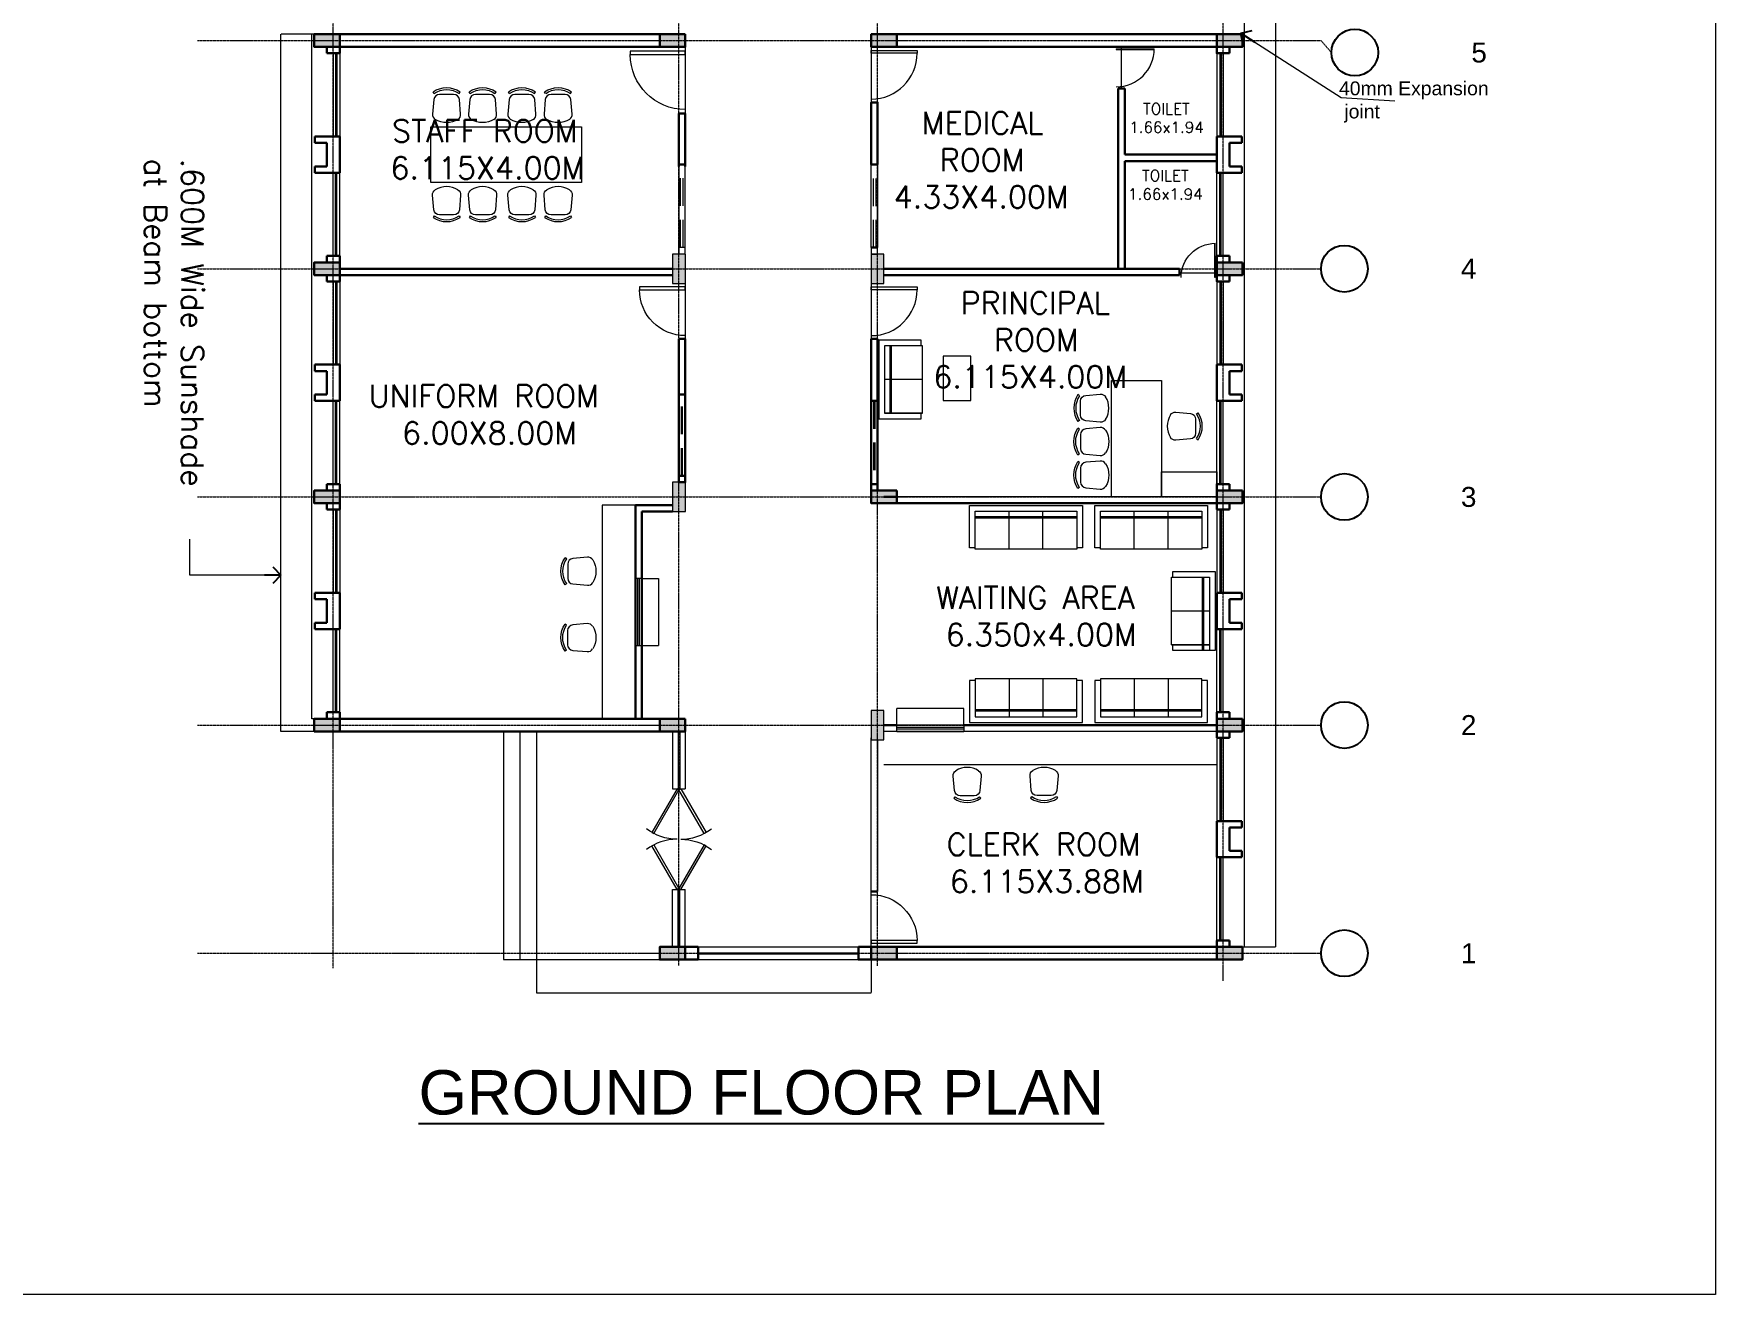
# Model space of a CAD drawing. Header units: metres. Extents: x 1545540 to 2027037, y 435419 to 693806.
# Drawn here: x 1571972 to 1602284, y 499814 to 522551 of the extents above; entities that cross this region are included whole.
import ezdxf

# ---------------------------------------------------------------- set-up
doc = ezdxf.new("R2010")
doc.units = ezdxf.units.M
doc.header["$LTSCALE"] = 1000
doc.linetypes.add('CENTER', pattern=[2, 1.25, -0.25, 0.25, -0.25])
doc.linetypes.add('DASHED', pattern=[0.75, 0.5, -0.25])
doc.layers.get('Defpoints').update_dxf_attribs({"lineweight": 18})
for name, color, linetype, lineweight in [('- WALL', 7, 'Continuous', 30), ('Col-Hatch', 9, 'Continuous', 13), ('coloum hatch', 254, 'Continuous', 9), ('Column', 252, 'Continuous', 30), ('dimension', 6, 'Continuous', 13), ('Door', 54, 'Continuous', 13), ('elevation', 1, 'Continuous', 13), ('Furniture', 13, 'Continuous', 13), ('grid', 21, 'CENTER', 15), ('Hidden', 1, 'DASHED', 18), ('Pool', 140, 'Continuous', 15), ('Stair', 2, 'Continuous', 15), ('Text-Grid', 1, 'Continuous', 25), ('Ventilator', 6, 'DASHED', 18), ('Wall', 7, 'Continuous', 30), ('wall l', 7, 'Continuous', 20), ('Window', 150, 'Continuous', 15), ('Window-Wall', 7, 'Continuous', 18)]:
    doc.layers.add(name, color=color, linetype=linetype, lineweight=lineweight)
doc.layers.add('text', color=7, linetype='Continuous')
doc.styles.add('dim-stylus bt', font='arial.ttf')
doc.styles.add('L120', font='simplex.shx', dxfattribs={"height": 1})
doc.styles.add('style1', font='')
doc.styles.get('style1').set_extended_font_data('Century Gothic')
doc.dimstyles.new('1      100 (big)', dxfattribs={"dimscale": 75, "dimtxt": 5, "dimasz": 3.5, "dimexe": 1.5, "dimexo": 2, "dimgap": 1, "dimtad": 0, "dimdec": 3, "dimlfac": 0.001, "dimzin": 0, "dimdsep": 46, "dimtxsty": 'dim-stylus bt', "dimblk": 'OBLIQUE', "dimcen": 0, "dimdle": 0.6, "dimclrd": 256, "dimclre": 7, "dimclrt": 256, "dimadec": 0, "dimazin": 0, "dimtfac": 0.7, "dimtdec": 3, "dimtofl": 0, "dimtmove": 1, "dimatfit": 3, "dimldrblk": 'OPEN90', "dimfxl": 0, "dimtolj": 1, "dimtzin": 0, "dimlwd": 15, "dimlwe": 15, "dimarcsym": 0})

# ---------------------------------------------------------------- blocks, each defined once
blk = doc.blocks.new('chair1')
for p, q in [((527, 224), (556, 243)), ((527, -224), (556, -243))]:
    blk.add_line(p, q)
blk.add_lwpolyline([(58, 204, -0.283804), (155, 253), (416, 230, -0.389031), (510, 127), (510, -127, -0.389031), (416, -230), (155, -253, -0.283804), (58, -204)], format="xyb")
for centre, radius, start, end in [((390, 0), 390, 148.3892, 211.6108), ((201, 0), 396, 325.6197, 34.3803), ((201, 0), 430, 325.6197, 34.3803)]:
    blk.add_arc(centre, radius, start, end)
blk = doc.blocks.new('t1')
at = {"layer": 'Furniture', "ltscale": 10000}
for points in [[(697340, 159031), (698240, 159031), (698240, 161131), (697340, 161131)], [(696340, 159481), (696340, 159031), (697340, 159031), (697340, 159481)]]:
    blk.add_lwpolyline(points, close=True, dxfattribs=at)
at = {"layer": 'Furniture', "ltscale": 10000, "xscale": -1, "rotation": 180}
blk.add_blockref('chair1', (698287, 160632), dxfattribs=at)
at = {"layer": 'Furniture', "ltscale": 10000, "xscale": -1}
blk.add_blockref('chair1', (697233, 160306), dxfattribs=at)
at = {"layer": 'Furniture', "ltscale": 10000}
for p in [(698287, 160029), (698287, 159425)]:
    blk.add_blockref('chair1', p, dxfattribs=at)
blk = doc.blocks.new('sofa1')
at = {"layer": 'Furniture'}
for p, q in [((1016, 0), (-1016, 0)), ((-1016, 0), (-1016, -762)), ((-914.4, -101.6), (-914.4, -787.4)), ((914.4, -101.6), (-914.4, -101.6)), ((-914.4, -203.2), (914.4, -203.2)), ((-914.4, -228.6), (914.4, -228.6)), ((-304.8, -787.4), (-304.8, -101.6)), ((304.8, -787.4), (304.8, -101.6)), ((914.4, -787.4), (914.4, -101.6)), ((1016, -762), (1016, 0)), ((-1016, -762), (-914.4, -762)), ((-914.4, -787.4), (914.4, -787.4)), ((914.4, -762), (1016, -762))]:
    blk.add_line(p, q, dxfattribs=at)
blk = doc.blocks.new('sde')
at = {"layer": 'Furniture', "ltscale": 10000}
for p, q in [((4179.177, 1070.741), (4178.415, 1070.741)), ((4178.415, 1070.741), (4178.415, 1069.318)), ((4178.517, 1070.639), (4178.517, 1069.318)), ((4179.203, 1070.639), (4178.517, 1070.639)), ((4178.618, 1069.318), (4178.618, 1070.639)), ((4178.644, 1069.318), (4178.644, 1070.639)), ((4179.177, 1070.639), (4179.177, 1070.741)), ((4179.203, 1069.42), (4179.203, 1070.639)), ((4179.203, 1070.03), (4178.517, 1070.03)), ((4179.203, 1069.42), (4178.517, 1069.42)), ((4178.517, 1069.42), (4179.203, 1069.42)), ((4179.177, 1069.318), (4179.177, 1069.42)), ((4178.415, 1069.318), (4179.177, 1069.318))]:
    blk.add_line(p, q, dxfattribs=at)
blk = doc.blocks.new('_Oblique')
at = {"color": 0, "linetype": 'ByBlock', "lineweight": -2}
blk.add_line((-0.5, -0.5), (0.5, 0.5), dxfattribs=at)
blk = doc.blocks.new('_Open90')
at = {"color": 0, "linetype": 'ByBlock', "lineweight": -2}
for p, q in [((0, 0), (-1, 0)), ((-0.5, 0.5), (0, 0)), ((0, 0), (-0.5, -0.5))]:
    blk.add_line(p, q, dxfattribs=at)
blk = doc.blocks.new('CC')
at = {"layer": 'Col-Hatch', "ltscale": 0.05}
blk.add_hatch(color=256, dxfattribs=at).paths.add_polyline_path([(4078.606, 341.328), (4078.606, 341.098), (4079.066, 341.098), (4079.066, 341.328)])
at = {"layer": 'Column'}
blk.add_lwpolyline([(4078.606, 341.328), (4079.066, 341.328), (4079.066, 341.098), (4078.606, 341.098)], close=True, dxfattribs=at)
blk = doc.blocks.new('Door - Left Hung 36 in.')
blk.add_lwpolyline([(0.8, -1.3), (0, 0), (31.2, 18), (31.9, 16.7)], close=True)
blk.add_arc((0, 0), 36, 0, 37.3101)
blk = doc.blocks.new('gd')
at = {"layer": 'Door', "ltscale": 0.05}
blk.add_line((526.222, -408.628), (526.222, -407.428), dxfattribs=at)
blk.add_lwpolyline([(526.222, -408.551), (525.231, -408.551), (525.231, -408.491), (526.222, -408.491), (526.222, -408.551)], dxfattribs=at)
blk.add_arc((526.222, -408.491), 0.992, 90, 180, dxfattribs=at)
blk = doc.blocks.new('DFG')
at = {"layer": 'Col-Hatch', "ltscale": 0.05}
blk.add_hatch(color=256, dxfattribs=at).paths.add_polyline_path([(3557.561, -332.074), (3557.561, -332.304), (3557.031, -332.304), (3557.031, -332.074)])
blk.add_lwpolyline([(3557.561, -332.074), (3557.561, -332.304), (3557.031, -332.304), (3557.031, -332.074), (3557.561, -332.074)], dxfattribs=at)
blk = doc.blocks.new('RH 1200')
for p, q in [((21, 0), (21, 43.3)), ((21.7, 0), (21.7, 43.3)), ((21.7, 0), (21, 0))]:
    blk.add_line(p, q)
at = {"extrusion": (0, 0, -1)}
blk.add_ellipse((21.7, 0), major_axis=(-30.6, 30.6), ratio=1, start_param=5.497787, end_param=7.068583, dxfattribs=at)
blk = doc.blocks.new('DRF')
at = {"layer": 'Door', "ltscale": 20}
blk.add_line((620.912, -398.163), (620.912, -397.263), dxfattribs=at)
at = {"layer": 'Door', "ltscale": 20, "xscale": 0.0190499999955591, "yscale": 0.0190499999955591, "zscale": 0.0190499999955591, "rotation": 90}
blk.add_blockref('RH 1200', (621.027, -397.713), dxfattribs=at)
blk = doc.blocks.new('s2')
at = {"layer": 'Furniture'}
for p, q in [((703165, 162248), (703850, 162248)), ((703165, 162248), (703165, 161029)), ((703850, 162248), (703165, 162248)), ((703952, 162350), (703190, 162350)), ((703190, 162350), (703190, 162248)), ((703723, 162248), (703723, 161029)), ((703749, 162248), (703749, 161029)), ((703850, 161029), (703850, 162248)), ((703952, 160927), (703952, 162350)), ((703165, 161639), (703850, 161639)), ((703165, 161029), (703850, 161029)), ((703190, 161029), (703190, 160927)), ((703190, 160927), (703952, 160927))]:
    blk.add_line(p, q, dxfattribs=at)

msp = doc.modelspace()

# ---------------------------------------------------------------- linework, layer by layer
at = {"layer": '- WALL'}
for p, q in [((1577488.0942, 522540.995), (1583488.0946, 522540.995)), ((1577488.0942, 522540.995), (1583488.0946, 522540.995)), ((1577488.0942, 522310.995), (1583488.0946, 522310.995)), ((1577488.0942, 522310.995), (1583488.0946, 522310.995)), ((1591522.0952, 518310.9947), (1591522.0952, 521558.5428)), ((1591637.0952, 520368.5187), (1591637.0952, 521558.5428)), ((1583603.0946, 520156.7708), (1583603.0946, 521110.9949)), ((1583718.0946, 521110.9949), (1583603.0946, 521110.9949)), ((1583718.0946, 520156.7708), (1583718.0946, 521110.9949)), ((1577038.0941, 520580.9949), (1577038.0941, 520695.9949)), ((1577038.0941, 520695.9949), (1577488.0942, 520695.9949)), ((1577038.0941, 520580.9949), (1577258.0941, 520580.9949)), ((1577258.0941, 520155.9949), (1577258.0941, 520580.9949)), ((1577488.0942, 520040.9948), (1577488.0942, 520695.9949)), ((1593298.0953, 520040.9948), (1593298.0953, 520695.9949)), ((1593748.0954, 520695.9949), (1593298.0953, 520695.9949)), ((1593528.0954, 520155.9949), (1593528.0954, 520580.9949)), ((1593748.0954, 520580.9949), (1593528.0954, 520580.9949)), ((1593748.0954, 520580.9949), (1593748.0954, 520695.9949)), ((1583603.0946, 520191.7708), (1583718.0946, 520191.7708)), ((1583603.0946, 520191.7708), (1583718.0946, 520191.7708)), ((1591637.0952, 518310.9947), (1591637.0952, 520253.471)), ((1577038.0941, 520040.9948), (1577038.0941, 520155.9949)), ((1577258.0941, 520155.9949), (1577038.0941, 520155.9949)), ((1577488.0942, 520040.9948), (1577038.0941, 520040.9948)), ((1593298.0953, 520040.9948), (1593748.0954, 520040.9948)), ((1593528.0954, 520155.9949), (1593748.0954, 520155.9949)), ((1593748.0954, 520040.9948), (1593748.0954, 520155.9949)), ((1577258.0941, 518195.9947), (1577258.0941, 518080.9947)), ((1577488.0942, 518080.9947), (1577258.0941, 518080.9947)), ((1577488.0942, 518310.9947), (1583488.0946, 518310.9947)), ((1577488.0942, 518195.9947), (1583488.0946, 518195.9947)), ((1577488.0942, 518195.9947), (1577488.0942, 518080.9947)), ((1587068.0949, 515925.9945), (1587068.0949, 517045.9946)), ((1577488.0942, 516580.9946), (1577038.0941, 516580.9946)), ((1577038.0941, 516465.9946), (1577038.0941, 516580.9946)), ((1577488.0942, 516580.9946), (1577488.0942, 515925.9945)), ((1593298.0953, 515925.9945), (1593298.0953, 516580.9946)), ((1593748.0954, 516580.9946), (1593298.0953, 516580.9946)), ((1593748.0954, 516465.9946), (1593748.0954, 516580.9946)), ((1577258.0941, 516465.9946), (1577038.0941, 516465.9946)), ((1577258.0941, 516465.9946), (1577258.0941, 516040.9945)), ((1593528.0954, 516040.9945), (1593528.0954, 516465.9946)), ((1593748.0954, 516465.9946), (1593528.0954, 516465.9946)), ((1577038.0941, 516040.9945), (1577258.0941, 516040.9945)), ((1577038.0941, 515925.9945), (1577038.0941, 516040.9945)), ((1577038.0941, 515925.9945), (1577488.0942, 515925.9945)), ((1593298.0953, 515925.9945), (1593748.0954, 515925.9945)), ((1593528.0954, 516040.9945), (1593748.0954, 516040.9945)), ((1593748.0954, 515925.9945), (1593748.0954, 516040.9945)), ((1577258.0941, 514425.9944), (1577258.0941, 514310.9944)), ((1577258.0941, 514425.9944), (1577488.0942, 514425.9944)), ((1577488.0942, 514425.9944), (1577488.0942, 514310.9944)), ((1587528.0949, 514310.9944), (1587298.0949, 514310.9944)), ((1587528.0949, 514195.9944), (1587298.0949, 514195.9944)), ((1577258.0941, 514080.9944), (1577258.0941, 513965.9944)), ((1577488.0942, 513965.9944), (1577258.0941, 513965.9944)), ((1577488.0942, 514080.9944), (1577488.0942, 513965.9944)), ((1593298.0953, 514080.9944), (1587528.0949, 514080.9944)), ((1593298.0953, 514080.9944), (1593298.0953, 513965.9944)), ((1593298.0953, 513965.9944), (1593528.0954, 513965.9944)), ((1593528.0954, 514080.9944), (1593528.0954, 513965.9944)), ((1577488.0942, 512465.9943), (1577038.0941, 512465.9943)), ((1577038.0941, 512350.9943), (1577038.0941, 512465.9943)), ((1577258.0941, 512350.9943), (1577038.0941, 512350.9943)), ((1577258.0941, 512350.9943), (1577258.0941, 511925.9942)), ((1577488.0942, 512465.9943), (1577488.0942, 511810.9942)), ((1593298.0953, 512465.9943), (1593298.0953, 511810.9942)), ((1593298.0953, 512465.9943), (1593748.0954, 512465.9943)), ((1593528.0954, 512350.9943), (1593528.0954, 511925.9942)), ((1593528.0954, 512350.9943), (1593748.0954, 512350.9943)), ((1593748.0954, 512350.9943), (1593748.0954, 512465.9943)), ((1577038.0941, 511925.9942), (1577258.0941, 511925.9942)), ((1577038.0941, 511810.9942), (1577038.0941, 511925.9942)), ((1577038.0941, 511810.9942), (1577488.0942, 511810.9942)), ((1593748.0954, 511810.9942), (1593298.0953, 511810.9942)), ((1593748.0954, 511925.9942), (1593528.0954, 511925.9942)), ((1593748.0954, 511810.9942), (1593748.0954, 511925.9942)), ((1577258.0941, 510310.9941), (1577258.0941, 510195.9941)), ((1577258.0941, 510310.9941), (1577488.0942, 510310.9941)), ((1577488.0942, 510310.9941), (1577488.0942, 510195.9941)), ((1583258.0946, 510195.9941), (1577488.0942, 510195.9941)), ((1593298.0953, 510310.9941), (1593298.0953, 510195.9941)), ((1593528.0954, 510310.9941), (1593298.0953, 510310.9941)), ((1593528.0954, 510310.9941), (1593528.0954, 510195.9941)), ((1583488.0946, 509965.9941), (1577488.0942, 509965.9941)), ((1587528.0949, 510080.9941), (1587298.0949, 510080.9941)), ((1593298.0953, 510080.9941), (1588738.095, 510080.9941)), ((1593298.0953, 509850.9941), (1593298.0953, 509965.9941)), ((1593528.0954, 509850.9941), (1593528.0954, 509965.9941)), ((1593528.0954, 509850.9941), (1593298.0953, 509850.9941)), ((1593298.0953, 507695.9939), (1593298.0953, 508350.994)), ((1593748.0954, 508350.994), (1593298.0953, 508350.994)), ((1593748.0954, 508350.994), (1593748.0954, 508235.994)), ((1593528.0954, 507810.9939), (1593528.0954, 508235.994)), ((1593748.0954, 508235.994), (1593528.0954, 508235.994)), ((1593528.0954, 507810.9939), (1593748.0954, 507810.9939)), ((1593748.0954, 507810.9939), (1593748.0954, 507695.9939)), ((1593298.0953, 507695.9939), (1593748.0954, 507695.9939)), ((1583718.0946, 506080.9938), (1583718.0946, 505850.9938)), ((1587068.0949, 506080.9938), (1587068.0949, 505850.9938)), ((1587068.0949, 506080.9938), (1587298.0949, 506080.9938)), ((1593298.0953, 506080.9938), (1593298.0953, 506195.9938)), ((1593298.0953, 506195.9938), (1593528.0954, 506195.9938)), ((1587068.0949, 505850.9938), (1587298.0949, 505850.9938))]:
    msp.add_line(p, q, dxfattribs=at)
at = {"layer": '- WALL', "ltscale": 0.05}
for p, q in [((1587298.0949, 522540.995), (1593298.0953, 522540.995)), ((1587298.0949, 522310.995), (1593298.0953, 522310.995)), ((1591637.0952, 520368.5187), (1593298.0953, 520368.5187)), ((1591637.0952, 520253.471), (1593298.0953, 520253.471)), ((1587068.0949, 517045.9946), (1587183.0949, 517045.9946)), ((1587068.0949, 515925.9945), (1587068.0949, 514425.9944)), ((1587183.0949, 515925.9945), (1587183.0949, 514425.9944)), ((1593298.0953, 506080.9938), (1587298.0949, 506080.9938)), ((1593528.0954, 506195.9938), (1593528.0954, 506080.9938)), ((1593298.0953, 505850.9938), (1587298.0949, 505850.9938))]:
    msp.add_line(p, q, dxfattribs=at)
at = {"layer": '- WALL'}
for points in [[(1577258.0941, 522195.995), (1577488.0942, 522195.995), (1577488.0942, 522310.995), (1577258.0941, 522310.995)], [(1593528.0954, 522195.995), (1593298.0953, 522195.995), (1593298.0953, 522310.995), (1593528.0954, 522310.995)], [(1587183.0949, 520190.9949), (1587068.0949, 520190.9949), (1587068.0949, 521310.9949), (1587183.0949, 521310.9949)], [(1577258.0941, 518540.9947), (1577488.0942, 518540.9947), (1577488.0942, 518425.9947), (1577258.0941, 518425.9947)], [(1593528.0954, 518540.9947), (1593298.0954, 518540.9947), (1593298.0954, 518425.9947), (1593528.0954, 518425.9947)], [(1593528.0954, 518080.9947), (1593298.0953, 518080.9947), (1593298.0953, 518195.9947), (1593528.0954, 518195.9947)], [(1593528.0954, 514425.9944), (1593298.0953, 514425.9944), (1593298.0953, 514310.9944), (1593528.0954, 514310.9944)], [(1583948.0946, 506080.9938), (1583718.0946, 506080.9938), (1583718.0946, 505850.9938), (1583948.0946, 505850.9938)], [(1586838.0949, 506080.9938), (1587068.0949, 506080.9938), (1587068.0949, 505850.9938), (1586838.0949, 505850.9938)]]:
    msp.add_lwpolyline(points, close=True, dxfattribs=at)
at = {"layer": '- WALL', "ltscale": 0.05}
for points in [[(1583718.0946, 514575.9944), (1583603.0946, 514575.9944), (1583603.0946, 517045.9946), (1583718.0946, 517045.9946)], [(1583718.0946, 514575.9944), (1583603.0946, 514575.9944), (1583603.0946, 514460.9944), (1583717.9372, 514460.9944)], [(1587183.0949, 514425.9944), (1587068.0949, 514425.9944), (1587068.0949, 514310.9944), (1587182.9375, 514310.9944)]]:
    msp.add_lwpolyline(points, close=True, dxfattribs=at)
at = {"layer": 'Defpoints', "ltscale": 50}
msp.add_lwpolyline([(1602283.9537, 499814.1275), (1549136.7195, 499814.1275), (1549136.7195, 578443.0533), (1602283.9537, 578443.0533)], close=True, dxfattribs=at)
at = {"layer": 'Furniture', "ltscale": 10000}
for p, q in [((1582218.0945, 514045.9944), (1582218.0945, 510195.9941)), ((1582818.0946, 514045.9944), (1582218.0945, 514045.9944)), ((1582218.0945, 510195.9941), (1582818.0946, 510195.9941)), ((1593298.0953, 509365.9941), (1587298.0949, 509365.9941))]:
    msp.add_line(p, q, dxfattribs=at)
for points in [[(1579130.5943, 520868.4949), (1581845.5945, 520868.4949), (1581845.5945, 519868.4948), (1579130.5943, 519868.4948)], [(1588367.0722, 516733.5654), (1588367.0722, 515933.5654), (1588867.0722, 515933.5654), (1588867.0722, 516733.5654)]]:
    msp.add_lwpolyline(points, close=True, dxfattribs=at)
at = {"layer": 'grid', "ltscale": 0.01}
for p, q in [((1577373.0957, 505697.7037), (1577373.0957, 574548.6438)), ((1583603.0956, 505742.5033), (1583603.0956, 574548.6438)), ((1587183.0955, 505737.7037), (1587183.0955, 574548.6438)), ((1593413.0954, 505467.7037), (1593413.0954, 574548.6438)), ((1574925.0496, 522425.9935), (1595175.7731, 522425.9935)), ((1595175.7731, 522425.9935), (1595364.1385, 522210.2947)), ((1574925.0496, 518310.9935), (1595175.7731, 518310.9935)), ((1574925.0496, 514195.9936), (1595175.7731, 514195.9936)), ((1574925.0496, 510080.9937), (1595175.7731, 510080.9937)), ((1574925.0496, 505965.9938), (1595175.7731, 505965.9938))]:
    msp.add_line(p, q, dxfattribs=at)
at = {"layer": 'Hidden', "color": 1, "ltscale": 0.005}
for p, q in [((1594358.0955, 563730.9981), (1594358.0954, 506080.9938)), ((1577258.0941, 522540.995), (1576428.0941, 522540.995)), ((1576428.0941, 509965.9941), (1576428.0941, 522540.995)), ((1577028.0941, 509965.9941), (1576428.0941, 509965.9941)), ((1581038.0944, 509965.9941), (1581038.0944, 505250.9937)), ((1593758.0954, 506080.9938), (1594358.0954, 506080.9938)), ((1587068.0949, 505850.9938), (1587068.0949, 505250.9937)), ((1581038.0944, 505250.9937), (1587068.0949, 505250.9937))]:
    msp.add_line(p, q, dxfattribs=at)
at = {"layer": 'Pool', "ltscale": 0.05}
for p, q in [((1582933.0946, 512725.9943), (1582818.0946, 512725.9943)), ((1582933.0946, 512725.9943), (1583233.0946, 512725.9943)), ((1583233.0946, 512725.9943), (1583233.0946, 511515.9942)), ((1582818.0946, 511515.9942), (1582933.0946, 511515.9942)), ((1582933.0946, 511515.9942), (1583233.0946, 511515.9942)), ((1587528.0949, 510080.9941), (1587528.0949, 510380.9941)), ((1588738.095, 510380.9941), (1587528.0949, 510380.9941)), ((1588738.095, 510080.9941), (1588738.095, 510380.9941))]:
    msp.add_line(p, q, dxfattribs=at)
at = {"layer": 'Stair'}
for p, q in [((1580438.0944, 509965.9941), (1580438.0944, 505850.9938)), ((1580738.0944, 509965.9941), (1580738.0944, 505850.9938)), ((1581038.0944, 509965.9941), (1581038.0944, 505850.9938)), ((1580438.0944, 505850.9938), (1583488.0946, 505850.9938))]:
    msp.add_line(p, q, dxfattribs=at)
at = {"layer": 'Text-Grid'}
for centre in [(1595785.1503, 522210.2947), (1595596.7849, 518310.9935), (1595596.7849, 514195.9936), (1595596.7849, 510080.9937), (1595596.7849, 505965.9938)]:
    msp.add_circle(centre, 421.0118, dxfattribs=at)
at = {"layer": 'Ventilator'}
for p, q in [((1583631.7663, 518692.9358), (1583631.7663, 520192.936)), ((1583681.7663, 518692.9358), (1583681.7663, 520192.936)), ((1587108.0949, 518690.9947), (1587108.0949, 520190.9949)), ((1587158.0949, 518690.9947), (1587158.0949, 520190.9949)), ((1583647.0298, 514575.9944), (1583647.0298, 516040.9945)), ((1583669.577, 514575.9944), (1583669.577, 516040.9945)), ((1587112.0301, 515925.9945), (1587112.0301, 514425.9944)), ((1587134.5773, 515925.9945), (1587134.5773, 514425.9944))]:
    msp.add_line(p, q, dxfattribs=at)
at = {"layer": 'Wall', "ltscale": 0.05}
for p, q in [((1591522.0952, 521558.5428), (1591637.0952, 521558.5428)), ((1592623.0953, 518310.9947), (1587298.0949, 518310.9947)), ((1592623.0953, 518195.9947), (1587298.0949, 518195.9947)), ((1592623.0953, 518310.9947), (1592623.0953, 518195.9947)), ((1587183.0949, 517045.9946), (1587183.0949, 515925.9945)), ((1583718.0946, 516040.9945), (1583603.0946, 516040.9945)), ((1587068.0949, 515925.9945), (1587183.0949, 515925.9945)), ((1583488.0946, 514045.9944), (1582818.0946, 514045.9944)), ((1582818.0946, 514045.9944), (1582818.0946, 510195.9941)), ((1583488.0946, 513930.9944), (1582933.0946, 513930.9944)), ((1582933.0946, 513930.9944), (1582933.0946, 510195.9941)), ((1587183.0949, 507080.9939), (1587068.0949, 507080.9939))]:
    msp.add_line(p, q, dxfattribs=at)
at = {"layer": 'Wall'}
for p, q in [((1587183.0949, 520190.9949), (1587068.0949, 520190.9949)), ((1587183.0949, 518690.9947), (1587068.0949, 518690.9947))]:
    msp.add_line(p, q, dxfattribs=at)
at = {"layer": 'wall l', "ltscale": 0.05}
for p, q in [((1583603.0946, 518691.7707), (1583603.0946, 518576.7707)), ((1583718.0946, 518690.9947), (1583603.0946, 518690.9947)), ((1583718.0946, 518575.9947), (1583718.0946, 518690.9947))]:
    msp.add_line(p, q, dxfattribs=at)
for points in [[(1587183.0949, 518690.9947), (1587068.0949, 518690.9947), (1587068.0949, 518575.9947), (1587183.0949, 518575.9947)], [(1587183.0949, 514425.9944), (1587068.0949, 514425.9944), (1587068.0949, 514310.9944), (1587183.0949, 514310.9944)]]:
    msp.add_lwpolyline(points, close=True, dxfattribs=at)
at = {"layer": 'Window', "ltscale": 0.05}
for p, q in [((1577412.5091, 522195.995), (1577412.5091, 520695.9949)), ((1577435.0563, 522195.995), (1577435.0563, 520695.9949)), ((1593351.1332, 522195.995), (1593351.1332, 520695.9949)), ((1593373.6804, 522195.995), (1593373.6804, 520695.9949)), ((1577412.5091, 518540.9947), (1577412.5091, 520040.9948)), ((1577435.0563, 518540.9947), (1577435.0563, 520040.9948)), ((1593351.1332, 518540.9947), (1593351.1332, 520040.9948)), ((1593373.6804, 518540.9947), (1593373.6804, 520040.9948)), ((1577412.5091, 518080.9947), (1577412.5091, 516580.9946)), ((1577435.0563, 518080.9947), (1577435.0563, 516580.9946)), ((1593351.1332, 518080.9947), (1593351.1332, 516580.9946)), ((1593373.6804, 518080.9947), (1593373.6804, 516580.9946)), ((1577412.5091, 514425.9944), (1577412.5091, 515925.9945)), ((1577435.0563, 514425.9944), (1577435.0563, 515925.9945)), ((1593351.1332, 514425.9944), (1593351.1332, 515925.9945)), ((1593373.6804, 514425.9944), (1593373.6804, 515925.9945)), ((1577412.5091, 513965.9944), (1577412.5091, 512465.9943)), ((1577435.0563, 513965.9944), (1577435.0563, 512465.9943)), ((1593351.1332, 513965.9944), (1593351.1332, 512465.9943)), ((1593373.6804, 513965.9944), (1593373.6804, 512465.9943)), ((1582857.2685, 512725.9943), (1582857.2685, 511515.9942)), ((1582888.6482, 512725.9943), (1582888.6482, 511515.9942)), ((1577412.5091, 510310.9941), (1577412.5091, 511810.9942)), ((1577435.0563, 510310.9941), (1577435.0563, 511810.9942)), ((1593351.1332, 510310.9941), (1593351.1332, 511810.9942)), ((1593373.6804, 510310.9941), (1593373.6804, 511810.9942)), ((1583488.0946, 509965.9941), (1583488.0946, 508933.494)), ((1583587.4048, 509965.9941), (1583587.4048, 508933.494)), ((1583621.4168, 509965.9941), (1583621.4168, 508933.494)), ((1583718.0946, 509965.9941), (1583718.0946, 508933.494)), ((1588738.095, 510039.0753), (1587528.0949, 510039.0753)), ((1588738.095, 510007.6957), (1587528.0949, 510007.6957)), ((1593351.1332, 509850.9941), (1593351.1332, 508350.994)), ((1593373.6804, 509850.9941), (1593373.6804, 508350.994)), ((1583488.0946, 508933.494), (1583718.0946, 508933.494)), ((1593351.1332, 506195.9938), (1593351.1332, 507695.9939)), ((1593373.6804, 506195.9938), (1593373.6804, 507695.9939)), ((1583488.0946, 507113.4939), (1583718.0946, 507113.4939)), ((1583488.0946, 506080.9938), (1583488.0946, 507113.4939)), ((1583587.4048, 506080.9938), (1583587.4048, 507113.4939)), ((1583621.4168, 506080.9938), (1583621.4168, 507113.4939)), ((1583718.0946, 506080.9938), (1583718.0946, 507113.4939)), ((1583948.0946, 505976.4385), (1586838.0949, 505976.4385)), ((1583948.0946, 505955.5491), (1586838.0949, 505955.5491))]:
    msp.add_line(p, q, dxfattribs=at)
at = {"layer": 'Window-Wall'}
for p, q in [((1593798.0954, 506080.9938), (1593798.0954, 563730.9981)), ((1576988.0941, 510195.9941), (1576988.0941, 522540.995)), ((1577373.0941, 522195.995), (1577373.0941, 520695.9949)), ((1577488.0942, 522195.995), (1577488.0942, 520695.9949)), ((1593298.0953, 522195.995), (1593298.0953, 520695.9949)), ((1593413.0954, 522195.995), (1593413.0954, 520695.9949)), ((1583603.0946, 520191.7708), (1583603.0946, 518691.7707)), ((1583718.0946, 518691.7707), (1583718.0946, 520191.7708)), ((1587068.0949, 518690.9947), (1587068.0949, 520190.9949)), ((1587183.0949, 520190.9949), (1587183.0949, 518690.9947)), ((1577373.0941, 518540.9947), (1577373.0941, 520040.9948)), ((1577488.0942, 518540.9947), (1577488.0942, 520040.9948)), ((1593298.0954, 518540.9947), (1593298.0953, 520040.9948)), ((1593413.0954, 518540.9947), (1593413.0954, 520040.9948)), ((1577373.0941, 518080.9947), (1577373.0941, 516580.9946)), ((1577488.0942, 518080.9947), (1577488.0942, 516580.9946)), ((1593298.0953, 518080.9947), (1593298.0953, 516580.9946)), ((1593413.0954, 518080.9947), (1593413.0954, 516580.9946)), ((1577373.0941, 514425.9944), (1577373.0941, 515925.9945)), ((1577488.0942, 514425.9944), (1577488.0942, 515925.9945)), ((1593298.0953, 514425.9944), (1593298.0953, 515925.9945)), ((1593413.0954, 514425.9944), (1593413.0954, 515925.9945)), ((1593298.0953, 514195.9944), (1587528.0949, 514195.9944)), ((1577373.0941, 513965.9944), (1577373.0941, 512465.9943)), ((1577488.0942, 513965.9944), (1577488.0942, 512465.9943)), ((1593298.0953, 513965.9944), (1593298.0953, 512465.9943)), ((1593413.0954, 513965.9944), (1593413.0954, 512465.9943)), ((1582818.0946, 511515.9942), (1582818.0946, 512725.9943)), ((1582933.0946, 512725.9943), (1582933.0946, 511515.9942)), ((1577373.0941, 510310.9941), (1577373.0941, 511810.9942)), ((1577488.0942, 510310.9941), (1577488.0942, 511810.9942)), ((1593298.0953, 510310.9941), (1593298.0953, 511810.9942)), ((1593413.0954, 510310.9941), (1593413.0954, 511810.9942)), ((1577258.0941, 510195.9941), (1576988.0941, 510195.9941)), ((1593298.0953, 509965.9941), (1587298.0949, 509965.9941)), ((1587528.0949, 509965.9941), (1587528.0949, 510080.9941)), ((1588738.095, 510080.9941), (1587528.0949, 510080.9941)), ((1587528.0949, 509965.9941), (1588738.095, 509965.9941)), ((1588738.095, 510080.9941), (1588738.095, 509965.9941)), ((1587068.0949, 507080.9939), (1587068.0949, 509850.9941)), ((1587183.0949, 509815.9941), (1587183.0949, 507080.9939)), ((1593298.0953, 509850.9941), (1593298.0953, 508350.994)), ((1593413.0954, 509850.9941), (1593413.0954, 508350.994)), ((1593298.0953, 506195.9938), (1593298.0953, 507695.9939)), ((1593413.0954, 506195.9938), (1593413.0954, 507695.9939)), ((1583948.0946, 506080.9938), (1586838.0949, 506080.9938)), ((1593528.0954, 506080.9938), (1593798.0954, 506080.9938)), ((1583948.0946, 505850.9938), (1586838.0949, 505850.9938))]:
    msp.add_line(p, q, dxfattribs=at)

# ---------------------------------------------------------------- block references
at = {"layer": '- WALL', "xscale": -1000.000075497873, "yscale": 1000.000075497873, "zscale": 1000.000075497873}
msp.add_blockref('sde', (5771683.8525, -557891.2767), dxfattribs=at)
at = {"layer": 'coloum hatch', "ltscale": 0.05, "xscale": -1000.000075497873, "yscale": 1000.000075497873, "zscale": 1000.000075497873}
for p in [(5656094.4219, 181212.8604), (5662324.4224, 181212.8604), (5666134.4227, 181212.8604), (5672364.4232, 181212.8604), (5656094.4219, 177097.8601), (5672364.4232, 177097.8601), (5656094.4219, 172982.8598), (5666134.4227, 172982.8598), (5672364.4232, 172982.8598), (5656094.4219, 168867.8595), (5662324.4224, 168867.8595), (5672364.4232, 168867.8595), (5662324.4224, 164752.8592), (5666134.4227, 164752.8592), (5672364.4232, 164752.8592)]:
    msp.add_blockref('CC', p, dxfattribs=at)
at = {"layer": 'coloum hatch', "xscale": -1000.000075497873, "yscale": 1000.000075497873, "zscale": 1000.000075497873, "rotation": 90}
for p in [(1251414.185, 4075607.4618), (1254994.1852, 4075607.4618), (1251414.185, 4071492.4615), (1254994.1852, 4067377.4612)]:
    msp.add_blockref('DFG', p, dxfattribs=at)
at = {"layer": 'Door'}
for name, p, xscale, yscale, zscale, rotation in [('gd', (1057495.7608, 113682.6258), -1000.000075497873, 1000.000075497873, 1000.000075497873, 180), ('gd', (2025586.7065, 181787.3539), 833.3333964125426, 833.3333964125426, 833.3333964125426, 180.0000000149061), ('gd', (1145199.483, 177522.3536), -833.3333964125426, 833.3333964128836, 833.3333964128999, 180), ('gd', (2025586.7065, 177522.3536), 833.3333964125426, 833.3333964125426, 833.3333964125426, 180.0000000149061), ('Door - Left Hung 36 in.', (1583570.2578, 508933.494), -25.27777967965519, 25.27777968698799, 25.27777968549672, 90), ('Door - Left Hung 36 in.', (1583635.9314, 508933.494), 25.27777967965519, 25.27777967965519, 25.27777967965519, 270), ('Door - Left Hung 36 in.', (1583570.2578, 507113.4939), 25.27777967965519, 25.27777967965519, 25.27777967965519, 90), ('Door - Left Hung 36 in.', (1583635.9314, 507113.4939), -25.27777967965519, 25.27777968698799, 25.27777968549672, 270), ('gd', (2025586.7065, 846604.6349), -833.3333964125426, 833.3333964128836, 833.3333964128999, 359.9999999850938)]:
    msp.add_blockref(name, p, dxfattribs=dict(at, xscale=xscale, yscale=yscale, zscale=zscale, rotation=rotation))
at = {"layer": 'elevation'}
for p, xscale, yscale, zscale, rotation in [((2109006.6264, 853361.3502), -833.3333963916242, 833.3333963916242, 833.3333963915359, 1.482014511111629e-08), ((1891245.6219, 983920.9899), 750.0000567525527, 750.0000567525527, 750.0000567525527, 269.9999999851312)]:
    msp.add_blockref('DRF', p, dxfattribs=dict(at, xscale=xscale, yscale=yscale, zscale=zscale, rotation=rotation))
at = {"layer": 'Furniture', "ltscale": 10000, "xscale": -1}
for name, p, rotation in [('chair1', (1579415.3018, 520945.9353), 270), ('chair1', (1580063.6276, 520945.9353), 270), ('chair1', (1580772.9448, 520945.9353), 270), ('chair1', (1581424.3741, 520945.9353), 270), ('sofa1', (1589857.9016, 514041.0637), 359.9999997915592), ('sofa1', (1592115.4491, 514041.0637), 359.9999997915592)]:
    msp.add_blockref(name, p, dxfattribs=dict(at, rotation=rotation))
at = {"layer": 'Furniture', "ltscale": 10000}
for name, p, rotation in [('chair1', (1579415.3018, 519791.0544), 270), ('chair1', (1580063.6276, 519791.0544), 270), ('chair1', (1580772.9448, 519791.0544), 270), ('chair1', (1581424.3741, 519791.0544), 270), ('sofa1', (1589857.9016, 510125.9508), 180.0000002084408), ('sofa1', (1592115.4491, 510125.9508), 180.0000002084408), ('chair1', (1588798.8845, 509316.7374, 2.5774), 270), ('chair1', (1590184.3514, 509318.2404, 1.5464), 270)]:
    msp.add_blockref(name, p, dxfattribs=dict(at, rotation=rotation))
at = {"layer": 'Furniture', "rotation": 180}
msp.add_blockref('s2', (2291160.1271, 677951.2572), dxfattribs=at)
at = {"layer": 'Furniture', "ltscale": 10000, "xscale": -1}
for p in [(1582107.293, 512855.4072, 1.5464), (1582105.7899, 511658.0983, 2.5774)]:
    msp.add_blockref('chair1', p, dxfattribs=at)
at = {"layer": 'Window-Wall', "xscale": -1}
msp.add_blockref('t1', (2289638.5211, 355164.9767), dxfattribs=at)

# ---------------------------------------------------------------- texts
at = {"layer": 'text', "attachment_point": 1, "style": 'L120'}
for s, insert, char_height, width, rotation in [('{\\fArial|b0|i0|c0|p34;40mm Expansion\\P joint}', (1595499.5293, 521688.934), 250.000019, 4832.064408, 0.00000001), ('\\pi806.51;{\\Fromans|c0;  MEDICAL\\P\\pi1406.5; ROOM\\P\\pi301.75;  4.33X4.00M}', (1586624.7492, 521139.1273), 400.00003, 4832.064408, 0.00000001), ('\\pi1703.9;{\\Fromans|c0;TOILET\\P\\pi1451.5;1.66x1.94}', (1590266.5033, 521294.7687), 200.000015, 4322.06437, 0.00000001), ('\\pi577.94;{\\Fromans|c0;STAFF ROOM \\P\\pi549.37;6.115X4.00M}', (1577854.2028, 520995.6182), 400.00003, 4832.064408, 0.00000001), ('{\\Fromans|c0;.600M Wide Sunshade\\Pat Beam bottom}', (1575034.2424, 520296.6502), 400.00003, 6841.770558, 270.00000001), ('\\pi1703.9;{\\Fromans|c0;TOILET\\P\\pi1451.5;1.66x1.94}', (1590247.0457, 520091.0645), 200.000015, 4322.06437, 0.00000001), ('\\pi530.32;{\\Fromans|c0;  PRINCIPAL\\P\\pi1406.5; ROOM\\P\\pi311.27; 6.115X4.00M}', (1587601.7729, 517893.9744), 400.00003, 4832.064408, 0.00000001), ('\\pi139.84;{\\Fromans|c0;UNIFORM ROOM\\P\\pi739.84;6.00X8.00M}', (1577873.4588, 516214.5385), 400.00003, 4832.064408, 0.00000001), ('\\pi406.51;{\\Fromans|c0;WAITING AREA\\P\\pi577.94;6.350x4.00M}', (1587831.6091, 512578.1729), 400.00003, 4832.064408, 0.00000001), ('\\pi492.22;{\\Fromans|c0;CLERK ROOM\\P\\pi549.37;6.115X3.88M}', (1587936.5117, 508129.1536), 400.00003, 4832.064408, 0.00000001)]:
    msp.add_mtext(s, dxfattribs=dict(at, insert=insert, char_height=char_height, width=width, rotation=rotation))
at = {"layer": 'text', "insert": (1578909.9939, 503857.7871), "char_height": 800, "width": 26669.839164, "attachment_point": 1, "style": 'style1'}
msp.add_mtext('{\\fArial|b0|i0|c0|p34;\\LGROUND FLOOR PLAN}', dxfattribs=at)
at = {"layer": 'Text-Grid', "char_height": 360.000023, "width": 4832.064347, "attachment_point": 3, "rotation": 359.99999997, "style": 'L120'}
for s, insert in [('{\\fArial|b0|i0|c0|p34;5}', (1598165.6216, 522390.1428)), ('{\\fArial|b0|i0|c0|p34;4}', (1597977.2562, 518490.8416)), ('{\\fArial|b0|i0|c0|p34;3}', (1597977.2562, 514375.8417)), ('{\\fArial|b0|i0|c0|p34;2}', (1597977.2562, 510260.8417)), ('{\\fArial|b0|i0|c0|p34;1}', (1597977.2562, 506145.8418))]:
    msp.add_mtext(s, dxfattribs=dict(at, insert=insert))

# ---------------------------------------------------------------- leaders
at = {"layer": 'dimension', "ltscale": 50}
for points in [[(1593728.1309, 522560.9847), (1595536.4148, 521399.6871), (1596505.1287, 521341.6629)], [(1576430.1383, 512783.7596), (1574786.01, 512783.7596), (1574786.01, 513435.1465)]]:
    msp.add_leader(points, dimstyle='1      100 (big)', override={"dimtxt": 6, "dimasz": 4}, dxfattribs=at)

doc.saveas('drawing.dxf')
